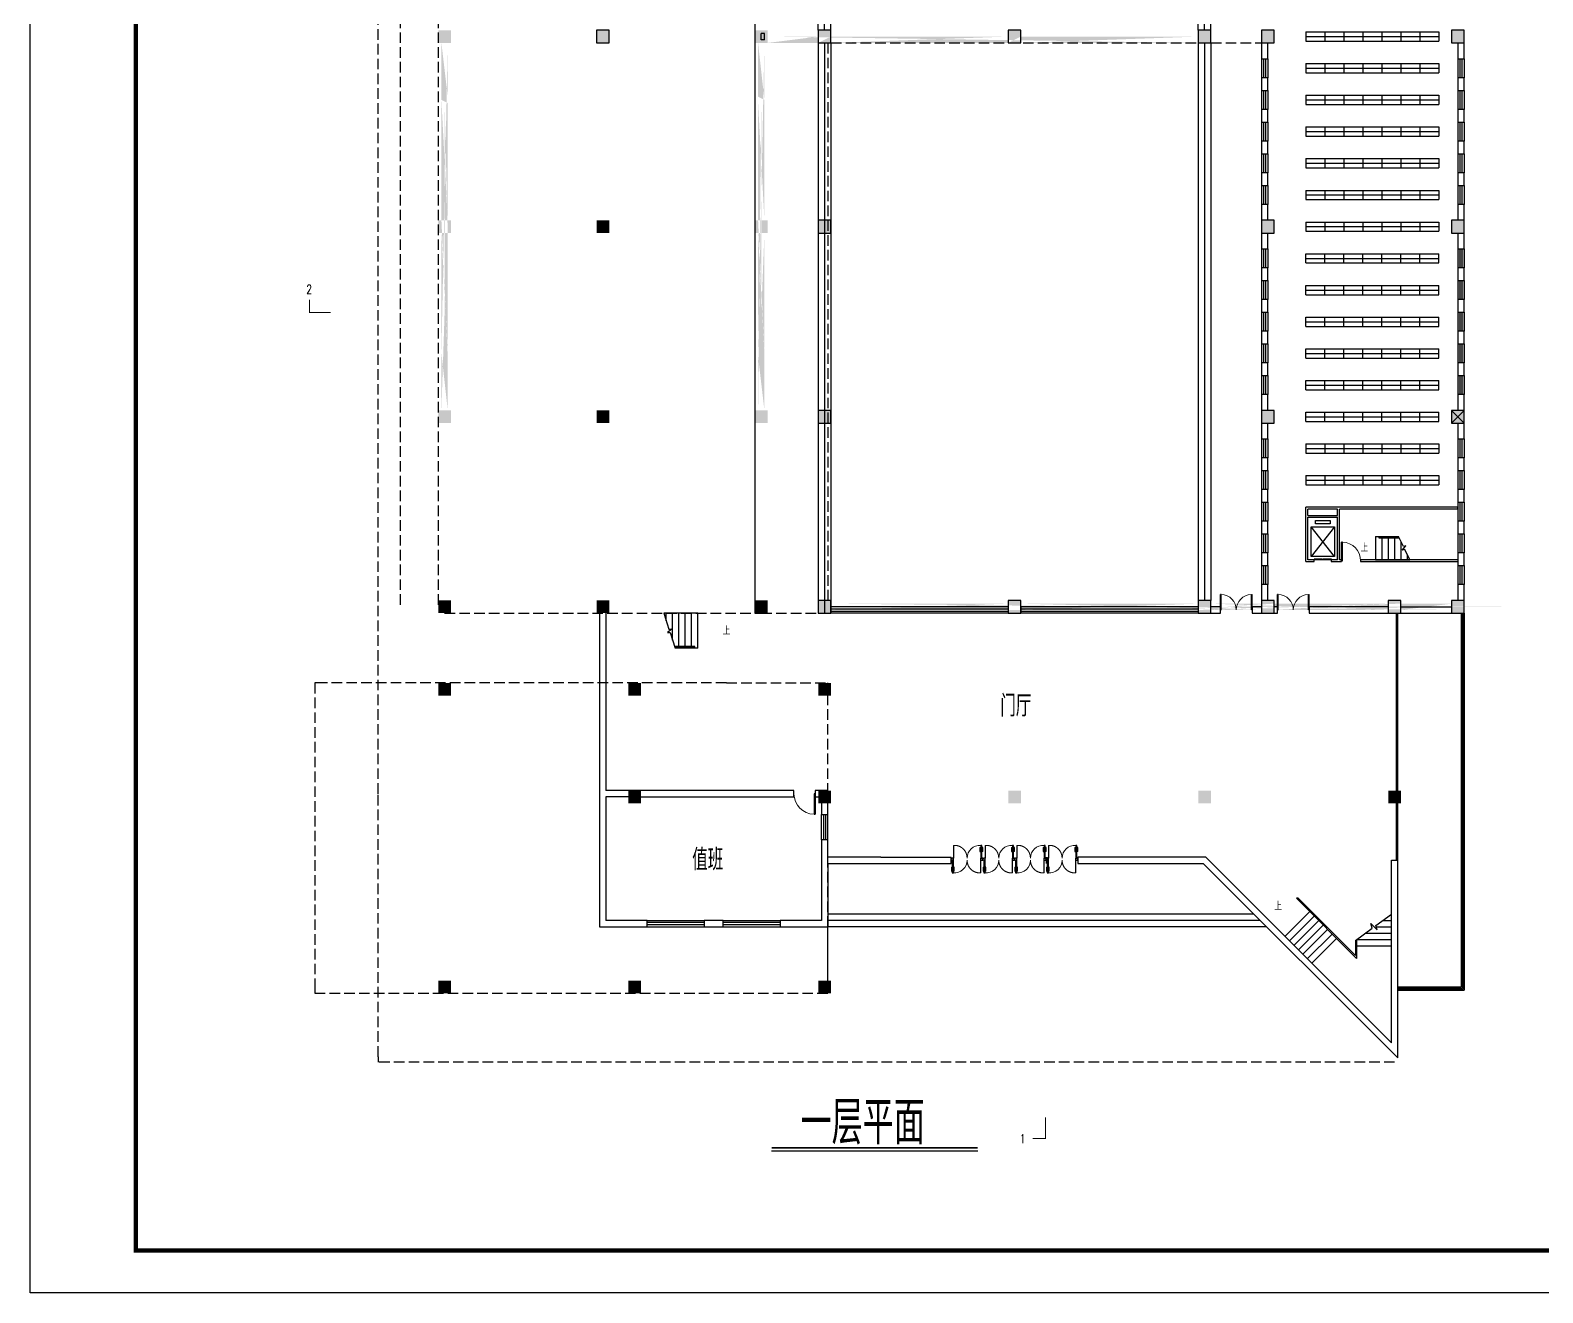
# Model space of a CAD drawing. Extents: x 368934 to 515747, y 80531 to 178176.
# Drawn here: x 368934 to 404755, y 130176 to 160065 of the extents above; entities that cross this region are included whole.
import ezdxf

# ---------------------------------------------------------------- set-up
doc = ezdxf.new("R2010")
doc.units = 0
doc.header["$LTSCALE"] = 1000
doc.header["$MEASUREMENT"] = 0
doc.linetypes.add('DASH', pattern=[0.35, 0.25, -0.1])
doc.linetypes.add('DASHED2', pattern=[0.375, 0.25, -0.125])
doc.layers.get('0').update_dxf_attribs({"linetype": 'CONTINUOUS'})
for name, color, linetype in [('COLUMN', 9, 'CONTINUOUS'), ('HANDRAIL', 2, 'CONTINUOUS'), ('PROMPT', 1, 'CONTINUOUS'), ('PUB_DIM', 3, 'CONTINUOUS'), ('PUB_TEXT', 253, 'CONTINUOUS'), ('PUB_TITLE', 4, 'CONTINUOUS'), ('STAIR', 2, 'CONTINUOUS'), ('WALL', 254, 'CONTINUOUS'), ('WINDOW', 4, 'CONTINUOUS')]:
    doc.layers.add(name, color=color, linetype=linetype)
doc.styles.add('_TCH_DIM', font='SIMPLEX', dxfattribs={"height": 3.5, "bigfont": 'GBCBIG'})
doc.styles.add('_TCH_LABEL', font='COMPLEX', dxfattribs={"bigfont": 'GBCBIG'})
doc.styles.get("Standard").update_dxf_attribs({"font": 'GBENOR', "bigfont": 'GBCBIG'})

# ---------------------------------------------------------------- blocks, each defined once
blk = doc.blocks.new('$TCHSYS$WIN2D')
for p, q in [((-0.5, 0.5), (0.5, 0.5)), ((0.5, 0.1667), (-0.5, 0.1667)), ((0.5, -0.1667), (-0.5, -0.1667)), ((-0.5, -0.5), (0.5, -0.5))]:
    blk.add_line(p, q)
blk = doc.blocks.new('$DorLib2D$00000013')
at = {"linetype": 'DASHED2'}
for p, q in [((-0.433, 0.397), (-0.433, -0.003)), ((0.433, -0.469), (0.433, -0.069))]:
    blk.add_line(p, q, dxfattribs=at)
at = {"lineweight": 13}
for p, q in [((0.405, 0.344), (0.405, 0.216)), ((0.495, 0.344), (0.495, 0.216)), ((-0.495, -0.408), (-0.495, -0.28)), ((-0.405, -0.408), (-0.405, -0.28))]:
    blk.add_line(p, q, dxfattribs=at)
for p, q in [((0.405, 0.344), (0.433, 0.344)), ((0.405, 0.216), (0.433, 0.216)), ((0.433, 0.397), (0.433, -0.003)), ((0.467, 0.397), (0.433, 0.397)), ((0.467, -0.003), (0.467, 0.397)), ((0.495, 0.344), (0.467, 0.344)), ((0.495, 0.216), (0.467, 0.216)), ((-0.5, -0.003), (-0.467, -0.003)), ((-0.433, -0.003), (-0.5, -0.003)), ((-0.5, -0.003), (-0.5, -0.069)), ((-0.5, -0.003), (-0.5, -0.003)), ((-0.433, -0.069), (-0.5, -0.069)), ((-0.5, -0.069), (-0.5, -0.069)), ((-0.5, -0.069), (-0.467, -0.069)), ((-0.495, -0.28), (-0.467, -0.28)), ((-0.495, -0.408), (-0.467, -0.408)), ((-0.433, -0.003), (-0.467, -0.003)), ((-0.467, -0.069), (-0.467, -0.469)), ((-0.433, -0.069), (-0.467, -0.069)), ((-0.467, -0.469), (-0.433, -0.469)), ((-0.433, -0.003), (-0.433, -0.069)), ((-0.433, -0.469), (-0.433, -0.069)), ((-0.405, -0.28), (-0.433, -0.28)), ((-0.405, -0.408), (-0.433, -0.408)), ((0.433, -0.003), (0.433, -0.069)), ((0.433, -0.003), (0.467, -0.003)), ((0.433, -0.003), (0.5, -0.003)), ((0.433, -0.069), (0.467, -0.069)), ((0.5, -0.069), (0.467, -0.069)), ((0.5, -0.003), (0.5, -0.069)), ((0.5, -0.003), (0.5, -0.003)), ((0.5, -0.069), (0.5, -0.069))]:
    blk.add_line(p, q)
at = {"linetype": 'DASHED2', "lineweight": 13}
for centre, start, end in [((-0.4, -0.001), 359.8007, 94.7805), ((0.4, -0.071), 179.8007, 274.7805)]:
    blk.add_arc(centre, 0.4, start, end, dxfattribs=at)
at = {"lineweight": 13}
for centre, start, end in [((0.4, -0.001), 85.2195, 180.1993), ((-0.4, -0.071), 265.2195, 0.1993)]:
    blk.add_arc(centre, 0.4, start, end, dxfattribs=at)
blk = doc.blocks.new('$DorLib2D$00000001')
for p, q in [((0.45, 0.975), (0.5, 0.975)), ((0.45, 0), (0.45, 0.975)), ((0.5, 0), (0.5, 0.975)), ((0.5, 0), (0.45, 0))]:
    blk.add_line(p, q)
at = {"lineweight": 13}
blk.add_arc((0.475, 0), 0.975, 91.46928, 180, dxfattribs=at)
blk = doc.blocks.new('$DorLib2D$00000002')
for p, q in [((-0.5, 0), (-0.5, 0.4875)), ((-0.475, 0.4875), (-0.5, 0.4875)), ((-0.475, 0), (-0.475, 0.4875)), ((0.475, 0), (0.475, 0.4875)), ((0.475, 0.4875), (0.5, 0.4875)), ((0.5, 0), (0.5, 0.4875)), ((-0.5, 0), (-0.475, 0)), ((0.5, 0), (0.475, 0))]:
    blk.add_line(p, q)
at = {"lineweight": 13}
for centre, start, end in [((-0.4875, 0), 0, 88.53072), ((0.4875, 0), 91.46928, 180)]:
    blk.add_arc(centre, 0.4875, start, end, dxfattribs=at)
blk = doc.blocks.new('$TCHSYS$LDOR22D')
for p, q in [((-0.517, 0.833), (-0.017, 0.833)), ((-0.517, 0.833), (-0.517, 0.667)), ((-0.517, 0.667), (-0.017, 0.667)), ((-0.5, 0.5), (0.5, 0.5)), ((-0.017, 0.833), (-0.017, 0.667)), ((0.017, 0.833), (0.017, 0.667)), ((0.017, 0.833), (0.517, 0.833)), ((0.017, 0.667), (0.517, 0.667)), ((0.517, 0.833), (0.517, 0.667))]:
    blk.add_line(p, q)

msp = doc.modelspace()

# ---------------------------------------------------------------- hatches: boundary and pattern name
at = {"layer": 'WALL'}
h = msp.add_hatch(color=256, dxfattribs=at)
h.paths.add_polyline_path([(378597, 150765), (378897, 150765), (378897, 151065), (378597, 151065)])
h.paths.add_polyline_path([(378597, 155265), (378897, 155265), (378897, 155565), (378597, 155565)])
h.paths.add_polyline_path([(378597, 159765), (378897, 159765), (378897, 160065), (378597, 160065)])
edge = h.paths.add_edge_path()
edge.add_line((378822, 155265), (378822, 152490))
edge.add_line((378672, 155265), (378672, 152415))
edge.add_line((378822, 159765), (378822, 158490))
edge.add_line((378672, 159765), (378672, 158415))
edge.add_line((378822, 158340), (378822, 155565))
edge.add_line((378672, 158415), (378672, 155565))
edge.add_line((378822, 152340), (378822, 151065))
edge.add_line((378672, 152415), (378672, 151065))
edge.add_line((378747, 153365), (378747, 158365))
h = msp.add_hatch(color=256, dxfattribs=at)
h.paths.add_polyline_path([(398097, 159765), (398397, 159765), (398397, 160065), (398097, 160065)])
h.paths.add_polyline_path([(402597, 159765), (402897, 159765), (402897, 160065), (402597, 160065)])
h.paths.add_polyline_path([(396597, 159765), (396897, 159765), (396897, 160065), (396597, 160065)])
h.paths.add_polyline_path([(387597, 159765), (387897, 159765), (387897, 160065), (387597, 160065)])
h.paths.add_polyline_path([(392097, 159765), (392397, 159765), (392397, 160065), (392097, 160065)])
h.paths.add_polyline_path([(382347, 159765), (382647, 159765), (382647, 160065), (382347, 160065)])
edge = h.paths.add_edge_path()
edge.add_line((392097, 159765), (387897, 159765))
edge.add_line((392097, 159915), (387897, 159915))
edge.add_line((387597, 159765), (386397, 159765))
edge.add_line((387597, 159915), (386397, 159915))
edge.add_line((396597, 159765), (392397, 159765))
edge.add_line((396597, 159915), (392397, 159915))
h = msp.add_hatch(color=256, dxfattribs=at)
h.paths.add_polyline_path([(386097, 151065), (386097, 150765), (386397, 150765), (386397, 151065)])
h.paths.add_polyline_path([(386097, 155265), (386397, 155265), (386397, 155565), (386097, 155565)])
h.paths.add_polyline_path([(386097, 159765), (386397, 159765), (386397, 160065), (386097, 160065)])
edge = h.paths.add_edge_path()
edge.add_line((386322, 155265), (386322, 152415))
edge.add_line((386172, 155265), (386172, 152490))
edge.add_line((386322, 159765), (386322, 158415))
edge.add_line((386172, 159765), (386172, 158490))
edge.add_line((386322, 158415), (386322, 155565))
edge.add_line((386172, 158340), (386172, 155565))
edge.add_line((386322, 152415), (386322, 151065))
edge.add_line((386172, 152340), (386172, 151065))
edge.add_line((386247, 158365), (386247, 153365))
for points in [[(382347, 155265), (382647, 155265), (382647, 155565), (382347, 155565)], [(382347, 150765), (382647, 150765), (382647, 151065), (382347, 151065)], [(382347, 146265), (382647, 146265), (382647, 146565), (382347, 146565)], [(401097, 141765), (401397, 141765), (401397, 142065), (401097, 142065)]]:
    msp.add_hatch(color=256, dxfattribs=at).paths.add_polyline_path(points)
h = msp.add_hatch(color=256, dxfattribs=at)
h.paths.add_polyline_path([(387597, 155265), (387897, 155265), (387897, 155565), (387597, 155565)])
h.paths.add_polyline_path([(398097, 155265), (398397, 155265), (398397, 155565), (398097, 155565)])
h = msp.add_hatch(color=256, dxfattribs=at)
h.paths.add_polyline_path([(402597, 155265), (402897, 155265), (402897, 155565), (402597, 155565)])
h.paths.add_polyline_path([(402597, 150765), (402897, 150765), (402897, 151065), (402597, 151065)])
edge = h.paths.add_edge_path()
edge.add_line((402747, 155265), (402747, 154890))
edge.add_line((402747, 154890), (402897, 154890))
edge.add_line((402897, 154890), (402897, 155265))
edge.add_line((402897, 151065), (402897, 151440))
edge.add_line((402897, 151440), (402747, 151440))
edge.add_line((402747, 151440), (402747, 151065))
edge.add_line((402747, 154440), (402747, 154140))
edge.add_line((402747, 154140), (402897, 154140))
edge.add_line((402897, 154140), (402897, 154440))
edge.add_line((402897, 154440), (402747, 154440))
edge.add_line((402747, 153690), (402747, 153390))
edge.add_line((402747, 153390), (402897, 153390))
edge.add_line((402897, 153390), (402897, 153690))
edge.add_line((402897, 153690), (402747, 153690))
edge.add_line((402747, 152940), (402747, 152640))
edge.add_line((402747, 152640), (402897, 152640))
edge.add_line((402897, 152640), (402897, 152940))
edge.add_line((402897, 152940), (402747, 152940))
edge.add_line((402747, 152190), (402747, 151890))
edge.add_line((402747, 151890), (402897, 151890))
edge.add_line((402897, 151890), (402897, 152190))
edge.add_line((402897, 152190), (402747, 152190))
h = msp.add_hatch(color=256, dxfattribs=at)
h.paths.add_polyline_path([(387597, 150765), (387897, 150765), (387897, 151065), (387597, 151065)])
h.paths.add_polyline_path([(398097, 150765), (398397, 150765), (398397, 151065), (398097, 151065)])
h = msp.add_hatch(color=256, dxfattribs=at)
h.dxf.hatch_style = 2
h.paths.add_polyline_path([(378597, 146265), (378897, 146265), (378897, 146565), (378597, 146565)])
h = msp.add_hatch(color=256, dxfattribs=at)
h.dxf.hatch_style = 2
h.paths.add_polyline_path([(386097, 146265), (386397, 146265), (386397, 146565), (386097, 146565)])
h = msp.add_hatch(color=256, dxfattribs=at)
h.paths.add_polyline_path([(396597, 146265), (396897, 146265), (396897, 146565), (396597, 146565)])
h.paths.add_polyline_path([(392097, 146265), (392397, 146265), (392397, 146565), (392097, 146565)])
h.paths.add_polyline_path([(387597, 146265), (387897, 146265), (387897, 146565), (387597, 146565)])
h.paths.add_polyline_path([(402597, 146265), (402897, 146265), (402897, 146565), (402597, 146565)])
h.paths.add_polyline_path([(398097, 146265), (398397, 146265), (398397, 146565), (398097, 146565)])
h.paths.add_polyline_path([(401097, 146265), (401397, 146265), (401397, 146565), (401097, 146565)])
edge = h.paths.add_edge_path()
edge.add_line((396897, 146490), (398097, 146490))
edge.add_line((396897, 146340), (398097, 146340))
edge.add_line((392397, 146490), (396597, 146490))
edge.add_line((392397, 146340), (396597, 146340))
edge.add_line((401397, 146490), (402597, 146490))
edge.add_line((401397, 146340), (402597, 146340))
edge.add_line((387897, 146490), (392097, 146490))
edge.add_line((387897, 146340), (392097, 146340))
edge.add_line((403822, 146415), (397172, 146415))
edge.add_line((398397, 146490), (401097, 146490))
edge.add_line((398397, 146340), (401097, 146340))
h = msp.add_hatch(color=256, dxfattribs=at)
h.dxf.hatch_style = 2
h.paths.add_polyline_path([(378897, 144315), (378597, 144315), (378597, 144615), (378897, 144615)])
h = msp.add_hatch(color=256, dxfattribs=at)
h.dxf.hatch_style = 2
h.paths.add_polyline_path([(383397, 144315), (383097, 144315), (383097, 144615), (383397, 144615)])
h = msp.add_hatch(color=256, dxfattribs=at)
h.dxf.hatch_style = 2
h.paths.add_polyline_path([(387597, 144315), (387897, 144315), (387897, 144615), (387597, 144615)])
h = msp.add_hatch(color=256, dxfattribs=at)
h.dxf.hatch_style = 2
h.paths.add_polyline_path([(383397, 141765), (383097, 141765), (383097, 142065), (383397, 142065)])
h = msp.add_hatch(color=256, dxfattribs=at)
h.dxf.hatch_style = 2
h.paths.add_polyline_path([(387597, 141765), (387897, 141765), (387897, 142065), (387597, 142065)])
h = msp.add_hatch(color=256, dxfattribs=at)
h.paths.add_polyline_path([(396597, 141765), (396897, 141765), (396897, 142065), (396597, 142065)])
h.paths.add_polyline_path([(392097, 141765), (392397, 141765), (392397, 142065), (392097, 142065)])
h = msp.add_hatch(color=256, dxfattribs=at)
h.dxf.hatch_style = 2
h.paths.add_polyline_path([(378897, 137265), (378597, 137265), (378597, 137565), (378897, 137565)])
h = msp.add_hatch(color=256, dxfattribs=at)
h.dxf.hatch_style = 2
h.paths.add_polyline_path([(383397, 137265), (383097, 137265), (383097, 137565), (383397, 137565)])
h = msp.add_hatch(color=256, dxfattribs=at)
h.dxf.hatch_style = 2
h.paths.add_polyline_path([(387597, 137265), (387897, 137265), (387897, 137565), (387597, 137565)])

# ---------------------------------------------------------------- linework, layer by layer
at = {"linetype": 'DASH'}
for p, q in [((375672, 144615), (375672, 137415)), ((385422, 144615), (375747, 144615)), ((385422, 144615), (387822, 144615)), ((387822, 138840), (387822, 144615)), ((375672, 137265), (387822, 137265)), ((377172, 135765), (377172, 135634)), ((401247, 135634), (377172, 135634))]:
    msp.add_line(p, q, dxfattribs=at)
for p, q in [((375747, 144615), (375672, 144615)), ((389078, 140490), (390746, 140490)), ((393746, 140490), (393746, 140340)), ((389078, 140340), (390746, 140340)), ((387822, 137265), (387822, 138840)), ((375672, 137415), (375672, 137265))]:
    msp.add_line(p, q)
at = {"layer": 'COLUMN'}
for p, q in [((382347, 160065), (382347, 159765)), ((382647, 160065), (382347, 160065)), ((382347, 159765), (382647, 159765)), ((382647, 159765), (382647, 160065)), ((387597, 160065), (387597, 159765)), ((387897, 160065), (387597, 160065)), ((387597, 159765), (387897, 159765)), ((387897, 159765), (387897, 160065)), ((392097, 160065), (392097, 159765)), ((392397, 160065), (392097, 160065)), ((392097, 159765), (392397, 159765)), ((392397, 159765), (392397, 160065)), ((396597, 160065), (396597, 159765)), ((396897, 160065), (396597, 160065)), ((396597, 159765), (396897, 159765)), ((396897, 159765), (396897, 160065)), ((398097, 160065), (398097, 159765)), ((398397, 160065), (398097, 160065)), ((398097, 159765), (398397, 159765)), ((398397, 159765), (398397, 160065)), ((402597, 160065), (402597, 159765)), ((402897, 160065), (402597, 160065)), ((402597, 159765), (402897, 159765)), ((402897, 159765), (402897, 160065)), ((387597, 155565), (387597, 155265)), ((387897, 155565), (387597, 155565)), ((387897, 155265), (387897, 155565)), ((398097, 155565), (398097, 155265)), ((398397, 155565), (398097, 155565)), ((398397, 155265), (398397, 155565)), ((402597, 155565), (402597, 155265)), ((402897, 155565), (402597, 155565)), ((402897, 155265), (402897, 155565)), ((387597, 155265), (387897, 155265)), ((398097, 155265), (398397, 155265)), ((402597, 155265), (402897, 155265)), ((387597, 151065), (387597, 150765)), ((387897, 151065), (387597, 151065)), ((387897, 150765), (387897, 151065)), ((398097, 151065), (398097, 150765)), ((398397, 151065), (398097, 151065)), ((398397, 150765), (398397, 151065)), ((402597, 151065), (402597, 150765)), ((402897, 151065), (402597, 151065)), ((402897, 151065), (402597, 151065)), ((402597, 151065), (402597, 150765)), ((402897, 150765), (402897, 151065)), ((402897, 150765), (402897, 151065)), ((387597, 150765), (387897, 150765)), ((398097, 150765), (398397, 150765)), ((402597, 150765), (402897, 150765)), ((402597, 150765), (402897, 150765)), ((387597, 146565), (387597, 146265)), ((387897, 146565), (387597, 146565)), ((387897, 146265), (387897, 146565)), ((392097, 146565), (392097, 146265)), ((392397, 146565), (392097, 146565)), ((392397, 146265), (392397, 146565)), ((396597, 146565), (396597, 146265)), ((396897, 146565), (396597, 146565)), ((396897, 146265), (396897, 146565)), ((398097, 146565), (398097, 146265)), ((398397, 146565), (398097, 146565)), ((398397, 146265), (398397, 146565)), ((401097, 146565), (401097, 146265)), ((401397, 146565), (401097, 146565)), ((401397, 146265), (401397, 146565)), ((402597, 146565), (402597, 146265)), ((402897, 146565), (402597, 146565)), ((402897, 146265), (402897, 146565)), ((387597, 146265), (387897, 146265)), ((392097, 146265), (392397, 146265)), ((396597, 146265), (396897, 146265)), ((398097, 146265), (398397, 146265)), ((401097, 146265), (401397, 146265)), ((402597, 146265), (402897, 146265))]:
    msp.add_line(p, q, dxfattribs=at)
at = {"layer": 'HANDRAIL'}
for p, q in [((398963, 139515), (398920, 139515)), ((398993, 139485), (398963, 139515))]:
    msp.add_line(p, q, dxfattribs=at)
at = {"layer": 'PROMPT'}
for p, q in [((402597, 151065), (402897, 150765)), ((402597, 150765), (402897, 151065))]:
    msp.add_line(p, q, dxfattribs=at)
msp.add_lwpolyline([(402597, 150765), (402897, 150765), (402897, 151065), (402597, 151065)], close=True, dxfattribs=at)
at = {"layer": 'PUB_DIM'}
for p, q in [((400805, 138873), (401172, 139140)), ((400317, 138518), (400714, 138807)), ((400684, 138914), (400837, 138766)), ((400714, 138807), (400684, 138914)), ((400837, 138766), (400805, 138873))]:
    msp.add_line(p, q, dxfattribs=at)
for points, const_width in [([(375548, 153684), (375548, 153384), (376048, 153384)], 25), ([(392676, 133826), (392976, 133826), (392976, 134326)], 25), ([(386491, 133608), (391375, 133608)], 35)]:
    msp.add_lwpolyline(points, dxfattribs=dict(at, const_width=const_width))
for points in [[(400635, 147807, 0, 0, 0), (401317, 147807, 40, 0, 0), (401467, 147807, 0, 0, 0)], [(385258, 145840, 0, 0, 0), (384302, 145840, 40, 0, 0), (384152, 145840, 0, 0, 0)], [(398570, 139270, 0, 0, 0), (400761, 137102, 0, 0, 0), (400761, 138690, 40, 0, 0), (400761, 138840, 0, 0, 0)]]:
    msp.add_lwpolyline(points, format="xyseb", dxfattribs=at)
msp.add_lwpolyline([(386491, 133533), (391375, 133533)], dxfattribs=at)
at = {"layer": 'PUB_TITLE'}
msp.add_lwpolyline([(368934, 130176), (368934, 178176), (440934, 178176), (440934, 130176)], close=True, dxfattribs=at)
at = {"layer": 'PUB_TITLE', "const_width": 100}
msp.add_lwpolyline([(371434, 131176), (439934, 131176), (439934, 177176), (371434, 177176)], close=True, dxfattribs=at)
at = {"layer": 'STAIR'}
for p, q in [((399820, 147606), (399270, 148306)), ((399820, 148306), (399270, 147606)), ((399270, 147606), (399270, 148306)), ((399270, 148306), (399820, 148306)), ((399369, 148459), (399721, 148459)), ((399369, 148382), (399369, 148459)), ((399721, 148382), (399369, 148382)), ((399721, 148459), (399721, 148382)), ((399820, 148306), (399820, 147606)), ((400797, 148080), (400797, 147530)), ((400797, 148080), (400872, 148080)), ((400872, 148080), (401337, 148080)), ((400872, 148080), (400872, 148050)), ((400872, 148080), (401337, 148080)), ((400872, 148050), (401352, 148050)), ((400947, 148050), (400947, 147530)), ((401097, 148050), (401097, 147530)), ((401247, 148050), (401247, 147530)), ((401453, 147845), (401337, 148080)), ((401397, 147958), (401397, 147530)), ((399820, 147606), (399270, 147606)), ((401422, 147760), (401515, 147857)), ((401488, 147773), (401422, 147760)), ((401515, 147857), (401453, 147845)), ((401607, 147530), (401488, 147773)), ((401547, 147652), (401547, 147530)), ((400797, 147530), (401607, 147530)), ((383937, 146265), (384061, 145885)), ((384747, 146265), (383937, 146265)), ((383997, 146081), (383997, 146265)), ((384147, 145623), (384147, 146265)), ((384297, 145472), (384297, 146265)), ((384447, 145472), (384447, 146265)), ((384597, 145472), (384597, 146265)), ((384747, 145440), (384747, 146265)), ((384129, 145889), (384023, 145806)), ((384023, 145806), (384086, 145810)), ((384061, 145885), (384129, 145889)), ((384086, 145810), (384207, 145440)), ((384672, 145472), (384197, 145472)), ((384672, 145442), (384207, 145442)), ((384747, 145440), (384207, 145440)), ((384297, 145440), (384297, 145442)), ((384447, 145440), (384447, 145442)), ((384597, 145440), (384597, 145442)), ((384672, 145442), (384672, 145472)), ((398920, 139515), (400347, 138088)), ((398993, 139485), (400317, 138160)), ((399235, 139199), (398652, 138616)), ((399342, 139093), (398758, 138510)), ((399448, 138987), (398864, 138404)), ((400966, 138990), (401172, 138990)), ((399554, 138881), (398970, 138298)), ((399660, 138775), (399076, 138192)), ((399766, 138669), (399182, 138086)), ((400554, 138690), (401172, 138690)), ((400815, 138840), (401172, 138840)), ((399872, 138563), (399289, 137980)), ((400317, 138518), (400317, 138160)), ((400347, 138540), (401172, 138540)), ((400347, 138540), (400347, 138088)), ((400347, 138390), (401172, 138390))]:
    msp.add_line(p, q, dxfattribs=at)
at = {"layer": 'WALL'}
for p, q in [((386097, 166215), (386097, 146265)), ((387597, 160065), (387597, 164565)), ((387747, 160065), (387747, 164565)), ((387897, 159765), (387897, 164565)), ((396597, 160065), (396597, 164265)), ((396747, 160065), (396747, 164265)), ((396897, 160065), (396897, 164265)), ((386247, 159840), (386247, 159990)), ((386322, 159990), (386247, 159990)), ((386322, 159840), (386247, 159840)), ((386322, 159840), (386322, 159990)), ((387597, 159765), (387597, 146265)), ((387747, 159765), (387747, 146265)), ((387897, 159765), (387897, 146265)), ((396597, 159765), (396597, 146565)), ((396747, 159765), (396747, 146565)), ((396897, 159765), (396897, 146565)), ((398097, 159765), (398097, 159390)), ((398247, 159390), (398247, 159765)), ((399147, 160025), (399147, 159805)), ((399147, 160025), (402297, 160025)), ((399147, 159915), (402297, 159915)), ((399147, 159805), (402297, 159805)), ((399597, 160025), (399597, 159805)), ((400047, 160025), (400047, 159805)), ((400497, 160025), (400497, 159805)), ((400947, 160025), (400947, 159805)), ((401397, 160025), (401397, 159805)), ((401847, 160025), (401847, 159805)), ((402297, 160025), (402297, 159805)), ((402747, 159765), (402747, 159390)), ((402897, 159390), (402897, 159765)), ((398097, 159390), (398247, 159390)), ((399147, 159275), (399147, 159055)), ((399147, 159275), (402297, 159275)), ((399147, 159165), (402297, 159165)), ((399147, 159055), (402297, 159055)), ((399597, 159275), (399597, 159055)), ((400047, 159275), (400047, 159055)), ((400497, 159275), (400497, 159055)), ((400947, 159275), (400947, 159055)), ((401397, 159275), (401397, 159055)), ((401847, 159275), (401847, 159055)), ((402297, 159275), (402297, 159055)), ((402747, 159390), (402897, 159390)), ((398247, 158940), (398097, 158940)), ((398097, 158940), (398097, 158640)), ((398247, 158640), (398247, 158940)), ((402897, 158940), (402747, 158940)), ((402747, 158940), (402747, 158640)), ((402897, 158640), (402897, 158940)), ((398097, 158640), (398247, 158640)), ((399147, 158525), (402297, 158525)), ((399147, 158525), (399147, 158305)), ((399147, 158415), (402297, 158415)), ((399597, 158525), (399597, 158305)), ((400047, 158525), (400047, 158305)), ((400497, 158525), (400497, 158305)), ((400947, 158525), (400947, 158305)), ((401397, 158525), (401397, 158305)), ((401847, 158525), (401847, 158305)), ((402297, 158525), (402297, 158305)), ((402747, 158640), (402897, 158640)), ((398247, 158190), (398097, 158190)), ((398097, 158190), (398097, 157890)), ((398247, 157890), (398247, 158190)), ((399147, 158305), (402297, 158305)), ((402897, 158190), (402747, 158190)), ((402747, 158190), (402747, 157890)), ((402897, 157890), (402897, 158190)), ((398097, 157890), (398247, 157890)), ((399147, 157775), (399147, 157555)), ((399147, 157775), (402297, 157775)), ((399147, 157665), (402297, 157665)), ((399597, 157775), (399597, 157555)), ((400047, 157775), (400047, 157555)), ((400497, 157775), (400497, 157555)), ((400947, 157775), (400947, 157555)), ((401397, 157775), (401397, 157555)), ((401847, 157775), (401847, 157555)), ((402297, 157775), (402297, 157555)), ((402747, 157890), (402897, 157890)), ((398247, 157440), (398097, 157440)), ((398097, 157440), (398097, 157140)), ((398247, 157140), (398247, 157440)), ((399147, 157555), (402297, 157555)), ((402897, 157440), (402747, 157440)), ((402747, 157440), (402747, 157140)), ((402897, 157140), (402897, 157440)), ((398097, 157140), (398247, 157140)), ((399147, 157025), (402297, 157025)), ((399147, 157025), (399147, 156805)), ((399147, 156915), (402297, 156915)), ((399597, 157025), (399597, 156805)), ((400047, 157025), (400047, 156805)), ((400497, 157025), (400497, 156805)), ((400947, 157025), (400947, 156805)), ((401397, 157025), (401397, 156805)), ((401847, 157025), (401847, 156805)), ((402297, 157025), (402297, 156805)), ((402747, 157140), (402897, 157140)), ((398247, 156690), (398097, 156690)), ((398097, 156690), (398097, 156390)), ((398247, 156390), (398247, 156690)), ((399147, 156805), (402297, 156805)), ((402897, 156690), (402747, 156690)), ((402747, 156690), (402747, 156390)), ((402897, 156390), (402897, 156690)), ((398097, 156390), (398247, 156390)), ((399147, 156275), (399147, 156055)), ((399147, 156275), (402297, 156275)), ((399597, 156275), (399597, 156055)), ((400047, 156275), (400047, 156055)), ((400497, 156275), (400497, 156055)), ((400947, 156275), (400947, 156055)), ((401397, 156275), (401397, 156055)), ((401847, 156275), (401847, 156055)), ((402297, 156275), (402297, 156055)), ((402747, 156390), (402897, 156390)), ((398097, 155940), (398097, 155565)), ((398247, 155940), (398097, 155940)), ((398247, 155565), (398247, 155940)), ((399147, 156165), (402297, 156165)), ((399147, 156055), (402297, 156055)), ((402747, 155940), (402747, 155565)), ((402897, 155940), (402747, 155940)), ((402897, 155565), (402897, 155940)), ((399147, 155525), (402297, 155525)), ((399147, 155525), (399147, 155305)), ((399597, 155525), (399597, 155305)), ((400047, 155525), (400047, 155305)), ((400497, 155525), (400497, 155305)), ((400947, 155525), (400947, 155305)), ((401397, 155525), (401397, 155305)), ((401847, 155525), (401847, 155305)), ((402297, 155525), (402297, 155305)), ((398097, 155265), (398097, 154890)), ((398247, 154890), (398247, 155265)), ((399147, 155415), (402297, 155415)), ((399147, 155415), (402297, 155415)), ((399147, 155305), (402297, 155305)), ((402747, 155265), (402747, 154890)), ((402897, 154890), (402897, 155265)), ((398097, 154890), (398247, 154890)), ((399147, 154775), (402297, 154775)), ((399147, 154555), (399147, 154775)), ((399597, 154555), (399597, 154775)), ((400047, 154555), (400047, 154775)), ((400497, 154555), (400497, 154775)), ((400947, 154555), (400947, 154775)), ((401397, 154555), (401397, 154775)), ((401847, 154555), (401847, 154775)), ((402297, 154555), (402297, 154775)), ((402747, 154890), (402897, 154890)), ((398247, 154440), (398097, 154440)), ((398097, 154440), (398097, 154140)), ((398247, 154140), (398247, 154440)), ((399147, 154665), (402297, 154665)), ((399147, 154555), (402297, 154555)), ((402897, 154440), (402747, 154440)), ((402747, 154440), (402747, 154140)), ((402897, 154140), (402897, 154440)), ((398097, 154140), (398247, 154140)), ((402747, 154140), (402897, 154140)), ((398247, 153690), (398097, 153690)), ((398097, 153690), (398097, 153390)), ((398247, 153390), (398247, 153690)), ((399147, 153805), (399147, 154025)), ((399147, 154025), (402297, 154025)), ((399147, 153915), (402297, 153915)), ((399147, 153805), (402297, 153805)), ((399597, 153805), (399597, 154025)), ((400047, 153805), (400047, 154025)), ((400497, 153805), (400497, 154025)), ((400947, 153805), (400947, 154025)), ((401397, 153805), (401397, 154025)), ((401847, 153805), (401847, 154025)), ((402297, 153805), (402297, 154025)), ((402897, 153690), (402747, 153690)), ((402747, 153690), (402747, 153390)), ((402897, 153390), (402897, 153690)), ((398097, 153390), (398247, 153390)), ((402747, 153390), (402897, 153390)), ((399147, 153275), (402297, 153275)), ((399147, 153055), (399147, 153275)), ((399147, 153165), (402297, 153165)), ((399147, 153055), (402297, 153055)), ((399597, 153055), (399597, 153275)), ((400047, 153055), (400047, 153275)), ((400497, 153055), (400497, 153275)), ((400947, 153055), (400947, 153275)), ((401397, 153055), (401397, 153275)), ((401847, 153055), (401847, 153275)), ((402297, 153055), (402297, 153275)), ((398247, 152940), (398097, 152940)), ((398097, 152940), (398097, 152640)), ((398097, 152640), (398247, 152640)), ((398247, 152640), (398247, 152940)), ((402897, 152940), (402747, 152940)), ((402747, 152940), (402747, 152640)), ((402747, 152640), (402897, 152640)), ((402897, 152640), (402897, 152940)), ((399147, 152305), (399147, 152525)), ((399147, 152525), (402297, 152525)), ((399147, 152415), (402297, 152415)), ((399147, 152305), (402297, 152305)), ((399597, 152305), (399597, 152525)), ((400047, 152305), (400047, 152525)), ((400497, 152305), (400497, 152525)), ((400947, 152305), (400947, 152525)), ((401397, 152305), (401397, 152525)), ((401847, 152305), (401847, 152525)), ((402297, 152305), (402297, 152525)), ((398247, 152190), (398097, 152190)), ((398097, 152190), (398097, 151890)), ((398097, 151890), (398247, 151890)), ((398247, 151890), (398247, 152190)), ((402897, 152190), (402747, 152190)), ((402747, 152190), (402747, 151890)), ((402747, 151890), (402897, 151890)), ((402897, 151890), (402897, 152190)), ((399147, 151775), (402297, 151775)), ((399147, 151555), (399147, 151775)), ((399147, 151665), (402297, 151665)), ((399147, 151555), (402297, 151555)), ((399597, 151555), (399597, 151775)), ((400047, 151555), (400047, 151775)), ((400497, 151555), (400497, 151775)), ((400947, 151555), (400947, 151775)), ((401397, 151555), (401397, 151775)), ((401847, 151555), (401847, 151775)), ((402297, 151555), (402297, 151775)), ((398097, 151440), (398097, 151065)), ((398247, 151440), (398097, 151440)), ((398247, 151065), (398247, 151440)), ((402747, 151440), (402747, 151065)), ((402897, 151440), (402747, 151440)), ((402897, 151065), (402897, 151440)), ((399147, 151025), (402297, 151025)), ((399147, 150805), (399147, 151025)), ((399147, 150915), (402297, 150915)), ((399147, 150805), (402297, 150805)), ((399597, 150805), (399597, 151025)), ((400047, 150805), (400047, 151025)), ((400497, 150805), (400497, 151025)), ((400947, 150805), (400947, 151025)), ((401397, 150805), (401397, 151025)), ((401847, 150805), (401847, 151025)), ((402297, 150805), (402297, 151025)), ((398097, 150765), (398097, 150390)), ((398247, 150390), (398247, 150765)), ((402747, 150765), (402747, 150390)), ((402897, 150390), (402897, 150765)), ((398097, 150390), (398247, 150390)), ((399147, 150275), (399147, 150055)), ((399147, 150275), (402297, 150275)), ((399147, 150165), (402297, 150165)), ((399597, 150275), (399597, 150055)), ((400047, 150275), (400047, 150055)), ((400497, 150275), (400497, 150055)), ((400947, 150275), (400947, 150055)), ((401397, 150275), (401397, 150055)), ((401847, 150275), (401847, 150055)), ((402297, 150275), (402297, 150055)), ((402747, 150390), (402897, 150390)), ((398247, 149940), (398097, 149940)), ((398097, 149940), (398097, 149640)), ((398247, 149640), (398247, 149940)), ((399147, 150055), (402297, 150055)), ((402897, 149940), (402747, 149940)), ((402747, 149940), (402747, 149640)), ((402897, 149640), (402897, 149940)), ((398097, 149640), (398247, 149640)), ((399147, 149525), (399147, 149305)), ((399147, 149525), (402297, 149525)), ((399147, 149415), (402297, 149415)), ((399597, 149525), (399597, 149305)), ((400047, 149525), (400047, 149305)), ((400497, 149525), (400497, 149305)), ((400947, 149525), (400947, 149305)), ((401397, 149525), (401397, 149305)), ((401847, 149525), (401847, 149305)), ((402297, 149525), (402297, 149305)), ((402747, 149640), (402897, 149640)), ((398247, 149190), (398097, 149190)), ((398097, 149190), (398097, 148890)), ((398247, 148890), (398247, 149190)), ((399147, 149305), (402297, 149305)), ((402897, 149190), (402747, 149190)), ((402747, 149190), (402747, 148890)), ((402897, 148890), (402897, 149190)), ((398097, 148890), (398247, 148890)), ((399147, 148752), (399147, 148775)), ((399920, 148775), (399147, 148775)), ((399147, 148707), (399147, 148752)), ((399147, 148752), (399147, 148752)), ((399147, 148707), (399147, 148707)), ((399147, 148557), (399147, 148707)), ((399192, 148730), (399192, 148730)), ((399897, 148730), (399192, 148730)), ((399192, 148580), (399192, 148730)), ((399897, 148580), (399897, 148730)), ((402747, 148775), (399920, 148775)), ((402747, 148730), (399942, 148730)), ((399942, 148557), (399942, 148730)), ((402747, 148890), (402897, 148890)), ((402747, 148730), (402747, 148775)), ((398097, 148440), (398097, 148140)), ((398247, 148440), (398097, 148440)), ((398247, 148140), (398247, 148440)), ((399147, 147485), (399147, 148557)), ((399192, 148580), (399897, 148580)), ((399192, 147530), (399192, 148535)), ((399192, 148535), (399897, 148535)), ((399897, 147530), (399897, 148535)), ((399942, 147530), (399942, 148557)), ((402747, 148440), (402747, 148140)), ((402897, 148440), (402747, 148440)), ((402897, 148140), (402897, 148440)), ((398097, 148140), (398247, 148140)), ((402747, 148140), (402897, 148140)), ((398247, 147690), (398097, 147690)), ((398097, 147690), (398097, 147390)), ((398247, 147390), (398247, 147690)), ((402747, 147690), (402747, 147507)), ((402897, 147690), (402747, 147690)), ((402897, 147507), (402897, 147690)), ((398097, 147390), (398247, 147390)), ((399147, 147485), (399345, 147485)), ((399345, 147530), (399192, 147530)), ((399345, 147485), (399345, 147530)), ((399745, 147530), (399745, 147485)), ((399897, 147530), (399745, 147530)), ((399745, 147485), (399920, 147485)), ((399920, 147485), (399992, 147485)), ((399992, 147530), (399942, 147530)), ((399992, 147485), (399992, 147530)), ((400442, 147530), (400442, 147485)), ((402747, 147530), (400442, 147530)), ((400442, 147485), (402747, 147485)), ((402747, 147507), (402747, 147390)), ((402747, 147390), (402897, 147390)), ((402897, 147390), (402897, 147507)), ((398097, 146940), (398097, 146565)), ((398247, 146940), (398097, 146940)), ((398247, 146565), (398247, 146940)), ((402747, 146940), (402747, 146565)), ((402897, 146940), (402747, 146940)), ((402897, 146565), (402897, 146940)), ((382567, 146415), (382417, 146415)), ((382417, 146415), (382417, 141915)), ((382567, 146415), (382567, 142065)), ((387897, 146415), (387897, 146265)), ((392097, 146415), (392097, 146265)), ((392397, 146415), (392397, 146265)), ((396597, 146415), (396597, 146265)), ((397122, 146415), (396897, 146415)), ((396897, 146265), (397122, 146265)), ((397122, 146265), (397122, 146415)), ((397872, 146415), (397872, 146265)), ((398097, 146415), (397872, 146415)), ((397872, 146265), (398097, 146265)), ((398472, 146415), (398397, 146415)), ((398397, 146265), (398472, 146265)), ((398472, 146265), (398472, 146415)), ((399222, 146415), (399222, 146265)), ((401097, 146415), (399222, 146415)), ((399222, 146265), (401097, 146265)), ((401292, 140415), (401292, 146265)), ((401322, 140415), (401322, 146265)), ((401397, 146415), (402597, 146415)), ((401397, 146265), (402597, 146265)), ((382417, 141915), (382417, 138840)), ((383247, 142065), (382567, 142065)), ((382567, 141915), (382567, 138990)), ((383247, 141915), (382567, 141915)), ((383236, 142065), (383236, 141915)), ((387022, 142065), (383236, 142065)), ((383236, 141915), (387022, 141915)), ((383247, 141915), (383247, 142065)), ((387022, 141915), (387022, 142065)), ((387522, 142065), (387522, 141915)), ((387822, 142065), (387522, 142065)), ((387522, 141915), (387672, 141915)), ((387672, 141915), (387672, 141502)), ((387822, 141502), (387822, 142065)), ((387672, 141502), (387822, 141502)), ((387672, 140902), (387672, 140415)), ((387822, 140902), (387672, 140902)), ((387822, 140490), (387822, 140902)), ((389078, 140490), (387822, 140490)), ((390746, 140340), (390746, 140490)), ((392996, 140490), (392996, 140340)), ((393021, 140340), (393021, 140490)), ((396778, 140490), (393746, 140490)), ((401172, 136096), (396778, 140490)), ((387672, 140415), (387672, 138990)), ((387822, 140340), (387822, 138840)), ((387822, 140340), (389078, 140340)), ((393746, 140340), (396716, 140340)), ((401322, 135734), (396716, 140340)), ((401172, 140415), (401322, 140415)), ((401172, 137415), (401172, 140415)), ((401322, 137415), (401322, 140415)), ((383545, 138990), (382567, 138990)), ((383545, 138840), (383545, 138990)), ((384895, 138990), (384895, 138840)), ((385345, 138990), (384895, 138990)), ((385345, 138840), (385345, 138990)), ((386695, 138990), (386695, 138840)), ((387672, 138990), (386695, 138990)), ((382417, 138840), (383545, 138840)), ((384895, 138840), (385345, 138840)), ((386695, 138840), (387822, 138840)), ((401172, 136096), (401172, 137415)), ((401322, 135734), (401322, 137415))]:
    msp.add_line(p, q, dxfattribs=at)
at = {"layer": 'WALL', "linetype": 'DASH'}
for p, q in [((377172, 141990), (377172, 166140)), ((377697, 164565), (377697, 146415)), ((378597, 164565), (378597, 146415)), ((387822, 159765), (387822, 146565)), ((387897, 159765), (396597, 159765)), ((396897, 159765), (398097, 159765)), ((378747, 146265), (386247, 146265)), ((386247, 146265), (387897, 146265))]:
    msp.add_line(p, q, dxfattribs=at)
msp.add_lwpolyline([(377172, 135765), (377172, 142065)], dxfattribs=at)
at = {"layer": 'WALL'}
for points in [[(397916, 139140), (387822, 139140)], [(398066, 138990), (387822, 138990)], [(398216, 138840), (387822, 138840)]]:
    msp.add_lwpolyline(points, dxfattribs=at)
at = {"layer": 'WINDOW', "color": 4}
for p, q in [((402822, 146265), (402822, 137415)), ((402847, 146265), (402847, 137390)), ((402872, 146265), (402872, 137365)), ((402897, 146265), (402897, 137340)), ((401322, 137415), (402822, 137415)), ((401322, 137390), (402847, 137390)), ((401322, 137365), (402872, 137365)), ((401322, 137340), (402897, 137340))]:
    msp.add_line(p, q, dxfattribs=at)

# ---------------------------------------------------------------- block references
at = {"layer": 'WINDOW'}
for name, p, xscale, yscale, zscale, rotation in [('$TCHSYS$WIN2D', (398172, 159165), 450, 150, 450, 270), ('$TCHSYS$WIN2D', (402822, 159165), 450, 150, 450, 270), ('$TCHSYS$WIN2D', (398172, 158415), 450, 150, 450, 270), ('$TCHSYS$WIN2D', (402822, 158415), 450, 150, 450, 270), ('$TCHSYS$WIN2D', (398172, 157665), 450, 150, 450, 270), ('$TCHSYS$WIN2D', (402822, 157665), 450, 150, 450, 270), ('$TCHSYS$WIN2D', (398172, 156915), 450, 150, 450, 270), ('$TCHSYS$WIN2D', (402822, 156915), 450, 150, 450, 270), ('$TCHSYS$WIN2D', (398172, 156165), 450, 150, 450, 270), ('$TCHSYS$WIN2D', (402822, 156165), 450, 150, 450, 270), ('$TCHSYS$WIN2D', (398172, 154665), 450, 150, 450, 270), ('$TCHSYS$WIN2D', (402822, 154665), 450, 150, 450, 270), ('$TCHSYS$WIN2D', (398172, 153915), 450, 150, 450, 270), ('$TCHSYS$WIN2D', (402822, 153915), 450, 150, 450, 270), ('$TCHSYS$WIN2D', (398172, 153165), 450, 150, 450, 270), ('$TCHSYS$WIN2D', (402822, 153165), 450, 150, 450, 270), ('$TCHSYS$WIN2D', (398172, 152415), 450, 150, 450, 270), ('$TCHSYS$WIN2D', (402822, 152415), 450, 150, 450, 270), ('$TCHSYS$WIN2D', (398172, 151665), 450, 150, 450, 270), ('$TCHSYS$WIN2D', (402822, 151665), 450, 150, 450, 270), ('$TCHSYS$WIN2D', (398172, 150165), 450, 150, 450, 270), ('$TCHSYS$WIN2D', (402822, 150165), 450, 150, 450, 270), ('$TCHSYS$WIN2D', (398172, 149415), 450, 150, 450, 270), ('$TCHSYS$WIN2D', (402822, 149415), 450, 150, 450, 270), ('$TCHSYS$WIN2D', (398172, 148665), 450, 150, 450, 270), ('$TCHSYS$WIN2D', (402822, 148665), 450, 150, 450, 270), ('$TCHSYS$WIN2D', (398172, 147915), 450, 150, 450, 270), ('$TCHSYS$WIN2D', (402822, 147915), 450, 150, 450, 270), ('$TCHSYS$WIN2D', (398172, 147165), 450, 150, 450, 270), ('$TCHSYS$LDOR22D', (399545, 147507), 400, -45, 400, 180), ('$TCHSYS$WIN2D', (402822, 147165), 450, 150, 450, 270), ('$TCHSYS$WIN2D', (389997, 146340), 4200.000000000815, 150, 4200.000000000801, 180), ('$TCHSYS$WIN2D', (394497, 146340), 4200.000000000815, 150, 4200.000000000801, 180), ('$TCHSYS$WIN2D', (387747, 141202), -600, 150, -600, 270), ('$DorLib2D$00000013', (391121, 140415), 750, 750, 750, 180), ('$DorLib2D$00000013', (391871, 140415), 750, 750, 750, 180), ('$DorLib2D$00000013', (392621, 140415), 750, 750, 750, 180), ('$DorLib2D$00000013', (393371, 140415), 750, 750, 750, 180), ('$TCHSYS$WIN2D', (384220, 138915), -1350, 150, -1350, 180), ('$TCHSYS$WIN2D', (386020, 138915), -1350, 150, -1350, 180)]:
    msp.add_blockref(name, p, dxfattribs=dict(at, xscale=xscale, yscale=yscale, zscale=zscale, rotation=rotation))
for name, p, xscale, yscale, zscale in [('$DorLib2D$00000001', (400217, 147507), -450, 450, -450), ('$DorLib2D$00000002', (397497, 146340), -750, 750, -750), ('$DorLib2D$00000002', (398847, 146340), -750, 750, -750), ('$DorLib2D$00000001', (387272, 141990), 500, -500, 500)]:
    msp.add_blockref(name, p, dxfattribs=dict(at, xscale=xscale, yscale=yscale, zscale=zscale))

# ---------------------------------------------------------------- texts
at = {"layer": 'PUB_DIM', "style": '_TCH_LABEL', "width": 0.705882}
for s, p in [('2', (375476, 153828)), ('1', (392372, 133720))]:
    msp.add_text(s, height=212, dxfattribs=at).set_placement(p)
at = {"layer": 'PUB_DIM', "style": '_TCH_DIM'}
for p in [(400441, 147719), (385333, 145753), (398398, 139236)]:
    msp.add_text('上', height=179, dxfattribs=at).set_placement(p)
at = {"layer": 'PUB_TEXT'}
for s, height, p in [('门厅', 510.6, (391907, 143818)), ('值班', 510.6, (384611, 140176)), ('一层平面', 1021.3, (387178, 133692))]:
    msp.add_text(s, height=height, dxfattribs=at).set_placement(p)

doc.saveas('drawing.dxf')
